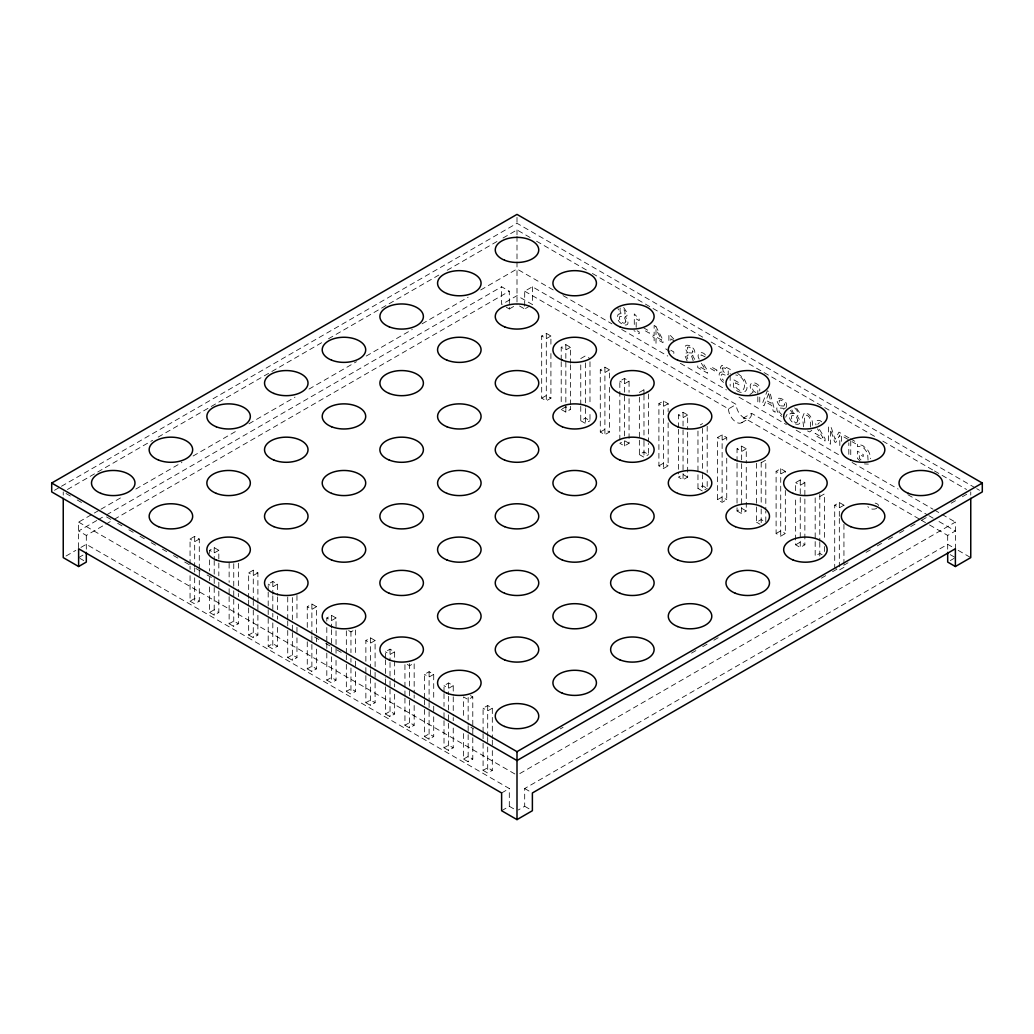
<?xml version="1.0" encoding="UTF-8"?>
<svg xmlns="http://www.w3.org/2000/svg" width="1034" height="1034" viewBox="0 0 1034 1034"><rect width="100%" height="100%" fill="white"/><g stroke="black" fill="none" stroke-linecap="round" stroke-linejoin="round"><path stroke-width="0.75" stroke-dasharray="5 3.75" d="M810.398 427.055C810.566 423.048 811.238 415.978 805.913 415.022L804.491 417.671L804.956 426.086M693.181 360.75L691.281 355.269L688.812 354.895L687.248 355.269L686.86 356.704L688.722 360.763M787.068 414.388L785.659 417.206M786.525 407.099C788.619 398.09 770.511 393.398 779.507 405.69L777.4 406.233C775.267 409.968 778.641 414.492 781.872 416.443M817.765 424.302L819.419 422.647M619.999 308.559L620.167 311.609L621.524 313.935L625.105 313.871L624.704 310.394L620.607 308.067M868.056 460.195L867.616 453.099L864.269 448.472A11.813 6.811 60 0 0 859.616 446.481L857.419 446.662L857.419 444L862.77 445.576L867.28 449.493A9.203 5.312 60 0 1 869.93 454.818L870.447 458.734M811.806 430.312L809.712 431.941L806.223 430.338M749.857 394.626L753.153 392.093C746.432 385.475 752.222 378.186 759.757 386.406L759.757 391.007M54.492 490.297L60.088 487.066M61.484 486.264L517 223.279L975.308 487.88M67.43 489.496L152.593 440.316M158.176 437.098L322.931 341.983M328.515 338.751L438.817 275.07M447.192 270.236L497.457 241.219M503.041 238.001L517 229.936L530.959 238.001M501.619 810.721L509.31 806.287L509.31 788.528L86.313 544.311L78.623 548.744L78.623 522.105L99.561 510.021M100.957 509.206L123.292 496.307M135.855 489.056L181.932 462.457M193.1 456.007L237.781 430.222M248.948 423.772L295.013 397.172M308.972 389.107L356.446 361.706M366.217 356.058L412.295 329.458M422.066 323.823L468.131 297.223M480.707 289.972L517 269.008L553.293 289.972M96.769 520.516L78.623 530.985L86.313 535.431L104.46 524.949M98.165 519.701L105.145 515.669M106.541 514.867L501.619 286.767L509.31 291.213L509.31 308.972L504.178 306.012M105.856 524.148L112.835 520.115M114.231 519.314L509.31 291.213M66.034 556.021L75.818 550.359M529.822 306.012L524.69 308.972L524.69 291.213L532.381 286.767L736.195 404.436A10.883 6.282 60 0 0 743.885 417.762L919.769 519.314M78.623 557.623L83.741 554.663M509.31 308.972L517 304.526M190.062 564.525L190.062 539.024L194.676 536.362L199.291 539.024L199.291 569.307M550.915 353.55L550.915 398.18L546.301 400.843L541.687 398.18L541.687 336.011L546.301 333.349L550.915 336.011L550.915 347.166M199.291 539.024L194.676 541.687L190.062 539.024M550.915 336.011L546.301 338.674L541.687 336.011M209.592 553.487L209.592 550.308L214.206 547.632L218.82 550.308L218.82 561.462M561.216 360.039L561.216 347.295L565.844 344.632L570.458 347.295L570.458 363.231M218.82 550.308L214.206 552.97L209.592 550.308M570.458 347.295L565.844 349.957L561.216 347.295M580.759 358.565L585.373 355.903L589.987 358.565M190.062 575.679L190.062 601.193L194.676 598.531L199.291 601.193L199.291 580.462M541.687 398.18L546.301 395.518L550.915 398.18M190.062 601.193L194.676 603.856L199.291 601.193M248.664 598.363L248.664 572.862L253.278 570.199L257.893 572.862L257.893 603.145M609.517 387.388L609.517 432.018L604.903 434.681L600.289 432.018L600.289 369.849L604.903 367.186L609.517 369.849L609.517 379.413M257.893 572.862L253.278 575.524L248.664 572.862M609.517 369.849L604.903 372.511L600.289 369.849M209.592 586.963L209.592 612.464L214.206 609.802L218.82 612.464L218.82 590.156M562.38 408.792L565.844 406.789L570.458 409.451L570.458 406.272M209.592 612.464L214.206 615.127L218.82 612.464M561.216 409.451L565.844 412.127L570.458 409.451M268.194 590.517L268.194 584.132L272.808 581.47L277.422 584.132L277.422 595.3M619.831 440.109L619.831 381.132L624.446 378.457L629.06 381.132L629.06 392.287M277.422 584.132L272.808 586.808L268.194 584.132M629.06 381.132L624.446 383.795L619.831 381.132M229.134 596.644L229.134 623.748L233.749 621.085L238.363 623.748L238.363 603.029M580.759 406.388L580.759 420.735L585.373 418.072L589.987 420.735L589.987 411.17M229.134 623.748L233.749 626.41L238.363 623.748M580.759 420.735L585.373 423.397L589.987 420.735M639.361 392.403L643.975 389.74L647.439 391.744M248.664 607.927L248.664 635.018L253.278 632.356L257.893 635.018L257.893 614.299M600.289 432.018L604.903 429.356L609.517 432.018M248.664 635.018L253.278 637.694L257.893 635.018M307.266 627.418L307.266 606.699L311.88 604.024L316.494 606.699L316.494 636.983M668.132 422.816L668.132 465.843L663.518 468.518L658.904 465.843L658.904 403.687L663.518 401.024L668.132 403.687L668.132 411.648M316.494 606.699L311.88 609.362L307.266 606.699M668.132 403.687L663.518 406.349L658.904 403.687M268.194 592.107L268.194 646.302L272.808 643.639L277.422 646.302L277.422 625.583M268.194 646.302L272.808 648.964L277.422 646.302M629.06 443.289L624.446 440.626L619.831 443.289L624.446 445.951L629.06 443.289L629.06 440.109M326.809 621.163L326.809 617.97L331.423 615.308L336.037 617.97L336.037 629.124M678.433 427.714L678.433 414.957L683.047 412.295L687.662 414.957L687.662 429.304M336.037 617.97L331.423 620.633L326.809 617.97M687.662 414.957L683.047 417.62L678.433 414.957M287.736 630.481L287.736 657.585L292.351 654.923L296.965 657.585L296.965 635.264M639.361 440.226L639.361 454.572L643.975 451.91L648.589 454.572L648.589 443.418M287.736 657.585L292.351 660.248L296.965 657.585M639.361 454.572L643.975 457.235L648.589 454.572M700.276 424.909L702.577 423.578M524.69 291.213L728.505 408.882L736.195 404.436M307.266 641.765L307.266 668.856L311.88 666.193L316.494 668.856L316.494 648.137M658.904 465.843L663.518 463.18L668.132 465.843M728.505 408.882A10.883 6.282 60 0 0 736.195 422.195A10.883 6.282 60 0 0 743.885 417.762L751.576 413.316L927.459 514.867M741.624 422.738L749.314 418.305M307.266 668.856L311.88 671.518L316.494 668.856M365.868 661.256L365.868 640.524L370.482 637.862L375.096 640.524L375.096 670.82M726.734 458.243L726.734 499.68L722.12 502.343L717.506 499.68L717.506 437.524L722.12 434.849L726.734 437.524L726.734 442.306M375.096 640.524L370.482 643.2L365.868 640.524M726.734 437.524L722.12 440.187L717.506 437.524M326.809 653.036L326.809 680.139L331.423 677.477L336.037 680.139L336.037 657.818M326.809 680.139L331.423 682.802L336.037 680.139M687.662 477.126L683.047 474.464L678.433 477.126L683.047 479.789L687.662 477.126L687.662 430.907M385.411 658.18L385.411 651.808L390.025 649.145L394.639 651.808L394.639 682.091M737.035 461.552L737.035 448.795L741.649 446.132L746.264 448.795L746.264 463.142M394.639 651.808L390.025 654.47L385.411 651.808M746.264 448.795L741.649 451.457L737.035 448.795M346.338 664.319L346.338 691.41L350.953 688.747L355.567 691.41L355.567 669.101M697.963 431.023L697.963 488.41L702.577 485.747L707.191 488.41L707.191 478.845M346.338 691.41L350.953 694.085L355.567 691.41M704.891 489.741L707.191 488.41M761.192 462.741L765.806 460.078L765.806 509.491M365.868 675.603L365.868 702.693L370.482 700.031L375.096 702.693L375.096 680.385M717.506 499.68L722.12 497.018L726.734 499.68M365.868 702.693L370.482 705.356L375.096 702.693M424.483 698.273L424.483 674.362L429.097 671.699L433.711 674.362L433.711 699.863M785.336 490.478L785.336 533.518L780.722 536.181L776.107 533.518L776.107 471.349L780.722 468.686L785.336 471.349L785.336 474.541M433.711 674.362L429.097 677.024L424.483 674.362M785.336 471.349L780.722 474.011L776.107 471.349M385.411 686.873L385.411 713.977L390.025 711.314L394.639 713.977L394.639 693.245M737.035 507.772L737.035 510.964L741.649 508.301L746.264 510.964L746.264 464.731M385.411 713.977L390.025 716.64L394.639 713.977M737.035 510.964L741.649 513.627L746.264 510.964M444.013 692.017L444.013 685.645L448.627 682.983L453.241 685.645L453.241 695.21M795.637 490.607L795.637 482.632L800.251 479.97L804.866 482.632L804.866 544.802L800.251 547.464L795.637 544.802L795.637 496.979M453.241 685.645L448.627 688.308L444.013 685.645M804.866 482.632L800.251 485.295L795.637 482.632M404.94 698.157L404.94 725.248L409.554 722.585L414.169 725.248L414.169 704.529M756.578 463.258L756.578 522.235L761.192 519.572L765.806 522.235L765.806 511.08M404.94 725.248L409.554 727.91L414.169 725.248M463.542 733.584L463.542 759.085L468.156 761.748L472.784 759.085L472.784 696.916L468.156 699.591L463.542 696.916L463.542 717.648M819.794 496.578L824.408 493.916L824.408 540.136M424.483 709.427L424.483 736.531L429.097 733.869L433.711 736.531L433.711 714.21M776.107 533.518L780.722 530.856L785.336 533.518M424.483 736.531L429.097 739.194L433.711 736.531M483.085 732.111L483.085 708.2L487.699 705.537L492.313 708.2L492.313 738.483M843.938 567.356L839.324 570.018L834.709 567.356L834.709 505.187L839.324 502.524L843.938 505.187L843.938 508.379M492.313 708.2L487.699 710.862L483.085 708.2M843.938 505.187L839.324 507.849L834.709 505.187M444.013 720.711L444.013 747.802L448.627 745.139L453.241 747.802L453.241 727.083M795.637 544.802L800.251 542.139L804.866 544.802M444.013 747.802L448.627 750.477L453.241 747.802M463.542 759.085L468.156 756.423L472.784 759.085M483.085 743.265L483.085 770.369L487.699 767.706L492.313 770.369L492.313 748.047M560.286 728.905L563.078 727.29M691.526 653.126L697.11 649.908M702.693 646.677L708.277 643.458M713.861 640.227L719.444 637.009M821.371 578.161L826.954 574.943M832.538 571.712L838.122 568.493M843.705 565.262L849.289 562.044M866.053 552.363L871.636 549.144M877.22 545.913L882.803 542.695M888.387 539.477L893.971 536.245M899.554 533.027L905.138 529.796M910.721 526.577L916.318 523.346M921.901 520.128L927.485 516.897M951.215 503.196L956.799 499.978M962.383 496.747L967.966 493.528M483.085 770.369L487.699 773.031L492.313 770.369M519.792 773.587L955.377 522.105L955.377 548.744L947.687 544.311L524.69 788.528L524.69 806.287L518.28 809.984M501.619 792.962L509.31 788.528M929.54 524.949L947.687 535.431L955.377 530.985L937.231 520.516M950.259 560.583L954.098 558.373M784.367 408.482L786.111 407.835M868.34 464.124L864.411 463.904M794.668 407.835L797.292 410.834L797.085 413.161L790.183 413.613C785.271 423.746 807.606 430.467 797.149 415.862L798.894 415.216L799.372 412.424L795.663 406.827M737.669 373.429L743.433 377.992A9.203 5.312 60 0 1 746.096 383.317C750.555 394.161 737.643 395.195 733.571 386.923L733.571 379.672L739.413 383.045L739.413 385.023L735.497 382.761L735.497 386.897C744.751 397.832 747.737 381.662 740.434 376.971A11.813 6.811 60 0 0 735.781 374.98M725.17 375.122L722.391 373.972C719.754 374.993 721.719 379.207 723.567 380.318M976.716 488.681L979.508 490.297M536.543 241.219L586.808 270.236M592.392 273.467L702.693 337.149M711.069 341.983L877.22 437.899M882.803 441.13L933.069 470.147M934.465 470.948L966.57 489.496M849.095 437.977L843.576 434.797L843.576 436.8L848.811 439.812M850.465 438.778L855.984 441.957L855.984 443.948L852.055 441.686M673.832 340.638L670.782 338.881L670.782 341.711M643.355 327.675L649.481 331.203L649.481 333.258L643.355 329.717M637.19 330.802L639.219 331.979L639.219 333.698L633.945 330.647M670.782 350.203L673.832 351.961L673.832 353.68L671.195 352.155M669.877 351.392L665.909 349.117L665.909 347.385M563.078 295.608L611.934 323.823M621.705 329.458L667.783 356.058M680.346 363.322L726.424 389.921M738.987 397.172L786.447 424.573M796.219 430.222L840.9 456.007M852.068 462.457L898.145 489.056M907.917 494.704L933.043 509.206M934.439 510.021L955.377 522.105M928.855 515.669L935.835 519.701M921.165 520.115L928.144 524.148M958.182 550.359L970.758 557.623M519.559 306.012L524.69 308.972M950.259 554.663L955.377 557.623M822.095 554.741L819.794 553.41L815.18 556.072L815.18 497.096M697.963 488.41L702.577 491.072L702.577 474.58M756.578 522.235L760.029 524.238M470.47 695.585L472.784 696.916M348.652 630.585L350.953 631.916L355.567 629.254L355.567 654.755M407.254 664.423L409.554 665.754L414.169 663.091L414.169 693.375M66.034 493.528L71.617 496.747M77.201 499.978L82.785 503.196M106.515 516.897L112.099 520.128M117.682 523.346L123.279 526.577M128.862 529.796L134.446 533.027M140.029 536.245L145.613 539.477M151.197 542.695L156.78 545.913M162.364 549.144L167.947 552.363M173.531 555.594L179.115 558.812M184.711 562.044L190.295 565.262M195.878 568.493L201.462 571.712M207.046 574.943L212.629 578.161M314.556 637.009L320.139 640.227M325.723 643.458L331.307 646.677M336.89 649.908L342.474 653.126M470.922 727.29L473.714 728.905M78.623 522.105L515.604 774.401M524.69 788.528L531.101 792.225M524.69 806.287L529.822 809.247M79.902 558.373L83.741 560.583M509.31 806.287L514.441 809.247M821.681 421.885C819.044 418.744 814.068 420.644 815.981 424.961M673.832 339.1L668.908 333.892L668.908 343.017M755.854 392.442C750.348 390.736 751.679 380.68 757.819 387.207L757.819 393.579M781.846 414.737L779.184 411.881L778.796 408.857L779.688 408.003L783.126 408.288L783.927 409.399M723.593 382.334C720.129 380.939 716.2 371.503 722.339 371.981L720.388 367.458L721.926 365.261L730.172 369.319L730.172 373.933M705.408 354.998C701.905 350.048 695.468 353.512 699.178 359.108M623.67 307.525L627.38 313.121L626.901 315.913L625.156 316.572C635.626 331.177 613.291 324.456 618.203 314.31L620.297 313.78L617.867 308.39M705.136 356.846L701.104 354.895L700.522 358.01M860.986 459.91L859.332 458.398L859.332 454.262L863.261 456.524L863.261 454.546L857.406 451.173L857.406 458.424L860.029 461.035M792.29 413.083L790.467 410.304M687.093 360.905L684.831 355.321L685.555 353.201L687.662 352.672C678.278 339.617 698.351 345.912 694.266 354.804L692.521 355.45L695.042 359.935M793.505 413.238L791.876 409.878M701.336 363.244L705.602 370.082L697.73 365.545L697.73 367.484L707.631 373.196L707.631 370.831L702.047 361.629M819.458 429.42L825.042 438.61L825.042 440.988L815.141 435.275L815.141 433.324L823.012 437.873L817.493 428.8M803.612 426.835L802.449 417.426L804.284 412.993C810.385 412.618 812.853 420.269 812.491 425.31M970.758 491.913L970.758 495.118M947.687 535.431L947.687 553.19M850.749 440.936L850.749 455.826L848.811 454.702L848.811 442.785M843.938 524.316L843.938 564.163M841.611 441.337L841.611 433.66L838.962 432.134L835.071 439.282L831.297 427.701L828.596 426.15L828.596 443.03L830.535 444.155L830.535 429.601L834.606 441.854L835.769 442.526L839.802 434.952L839.802 446.598M839.324 502.524L839.324 517.414M839.324 518.461L839.324 566.826M824.408 546.508L824.408 554.482M819.794 494.433L819.794 541.209M819.794 542.255L819.794 558.735M800.251 479.97L800.251 547.464M780.722 468.686L780.722 536.181M761.192 462.198L761.192 507.371M761.192 508.961L761.192 524.91M759.757 397.146L759.757 403.286L757.819 402.161L757.819 396.798M741.649 446.132L741.649 462.625M741.649 463.671L741.649 505.109M741.649 507.255L741.649 513.627M737.035 463.142L737.035 506.182M730.172 375.458L730.172 386.212M722.12 434.849L722.12 502.343M707.191 426.241L707.191 472.46M702.577 428.36L702.577 473.533M683.047 412.295L683.047 479.789M678.433 429.304L678.433 473.934M663.518 401.024L663.518 468.518M648.589 393.993L648.589 441.815M643.975 389.74L643.975 394.523M643.975 395.066L643.975 440.743M643.975 441.298L643.975 457.235M639.361 397.185L639.361 438.636M636.181 327.39L636.181 318.899L639.219 320.656L639.219 319.118L634.294 313.909L634.294 327.61M629.06 398.659L629.06 438.506M624.446 378.457L624.446 439.036M624.446 441.169L624.446 445.951M604.903 367.186L604.903 434.681M589.987 361.758L589.987 404.798M585.373 362.831L585.373 406.918M585.373 408.508L585.373 423.397M580.759 364.95L580.759 404.798M570.458 364.821L570.458 404.669M565.844 344.632L565.844 406.789M565.844 407.344L565.844 412.127M561.216 361.642L561.216 403.079M546.301 333.349L546.301 400.843M532.381 286.767L532.381 304.526L517 295.646L501.619 304.526L501.619 286.767M517 217.347L517 223.279M517 229.936L517 234.744M517 236.347L517 260.387M517 261.99L517 302.923M492.313 740.086L492.313 746.458M487.699 705.537L487.699 736.363M487.699 737.41L487.699 745.385M487.699 746.975L487.699 773.031M483.085 733.701L483.085 741.675M468.156 697.446L468.156 725.092M468.156 726.139L468.156 734.101M468.156 734.657L468.156 761.748M453.241 696.8L453.241 715.929M453.241 717.518L453.241 720.711M448.627 682.983L448.627 694.68M448.627 696.283L448.627 713.266M448.627 714.856L448.627 721.784M448.627 723.373L448.627 750.477M444.013 693.607L444.013 706.364M444.013 712.736L444.013 719.121M433.711 706.248L433.711 712.62M429.097 671.699L429.097 700.936M429.097 702.538L429.097 710.5M429.097 711.547L429.097 739.194M424.483 699.863L424.483 707.838M414.169 694.964L414.169 698.157M409.554 663.608L409.554 689.665M409.554 690.712L409.554 699.23M409.554 700.276L409.554 727.91M404.94 664.681L404.94 696.554M394.639 683.694L394.639 686.873M390.025 649.145L390.025 660.842M390.025 662.445L390.025 679.428M390.025 681.018L390.025 687.403M390.025 688.993L390.025 716.64M385.411 659.782L385.411 677.309M385.411 678.911L385.411 685.284M375.096 672.41L375.096 678.782M370.482 637.862L370.482 668.145M370.482 669.748L370.482 676.663M370.482 678.265L370.482 705.356M365.868 667.628L365.868 674M355.567 661.127L355.567 667.512M350.953 631.373L350.953 652.635M350.953 658.464L350.953 662.199M350.953 668.029L350.953 694.085M346.338 630.843L346.338 653.165M346.338 654.755L346.338 662.729M336.037 630.727L336.037 656.228M331.423 615.308L331.423 628.065M331.423 629.654L331.423 646.147M331.423 647.194L331.423 655.155M331.423 656.758L331.423 682.802M326.809 627.535L326.809 641.881M326.809 643.471L326.809 651.446M316.494 638.573L316.494 641.765M311.88 604.024L311.88 634.32M311.88 635.91L311.88 642.838M311.88 644.428L311.88 671.518M296.965 595.416L296.965 620.917M296.965 627.289L296.965 633.674M292.351 597.536L292.351 619.844M292.351 625.182L292.351 631.554M292.351 632.601L292.351 660.248M287.736 597.006L287.736 619.327M287.736 620.917L287.736 628.892M277.422 596.889L277.422 609.646M277.422 616.018L277.422 619.211M272.808 581.47L272.808 594.227M272.808 595.817L272.808 612.309M272.808 613.356L272.808 617.091M272.808 622.92L272.808 648.964M257.893 604.735L257.893 612.71M253.278 570.199L253.278 599.436M253.278 600.483L253.278 608.444M253.278 610.047L253.278 637.694M248.664 599.953L248.664 606.338M238.363 563.181L238.363 591.862M238.363 593.464L238.363 596.644M233.749 563.698L233.749 589.199M233.749 590.802L233.749 597.717M233.749 599.306L233.749 626.41M229.134 563.181L229.134 582.297M229.134 588.682L229.134 595.054M218.82 563.052L218.82 575.809M218.82 582.181L218.82 588.553M214.206 547.632L214.206 559.342M214.206 560.389L214.206 576.882M214.206 578.471L214.206 586.446M214.206 587.493L214.206 615.127M209.592 559.872L209.592 571.027M209.592 577.399L209.592 580.591M199.291 570.897L199.291 578.872M194.676 536.362L194.676 567.188M194.676 568.235L194.676 571.97M194.676 577.799L194.676 603.856M190.062 566.128L190.062 569.307M86.313 535.431L86.313 550.773M63.242 491.913L63.242 495.118M751.576 413.316A10.883 6.282 60 0 1 743.885 417.762M876.69 508.469A5.441 3.141 0 0 1 867.875 506.544M875.165 503.106A5.441 3.141 0 0 1 878.616 505.536M625.88 321.16C624.975 326.654 617.427 319.777 619.896 316.378L623.929 316.378L625.88 321.16M797.873 420.463C796.968 425.956 789.42 419.067 791.876 415.668L795.909 415.668L797.873 420.463M692.858 351.573L691.966 353.033L688.877 352.827L687.532 350.5L687.364 347.45L688.89 346.946L691.164 348.251L692.858 351.573M784.703 404.604L783.798 406.052L780.722 405.858L779.377 403.518L779.197 400.468L780.735 399.977L783.009 401.27L784.703 404.604M722.585 368.001L723.257 371.568L728.233 374.993L728.233 370.12L724.278 367.91L722.585 368.001M765.483 401.89L764.048 405.767L761.98 404.578L767.306 390.762L769.891 392.261L775.216 412.217L773.238 411.08L771.816 405.548L765.483 401.89M768.65 393.502L766.078 400.313L771.222 403.273L768.65 393.502M655.931 326.46L654.134 325.413L654.134 335.74L651.963 334.486L651.963 336.296L654.134 337.549L654.134 342.306L656.008 343.391L656.008 338.648L663.014 342.681L663.014 340.083L655.931 326.46M716.846 370.094L710.72 366.566L710.72 368.608L716.846 372.15L716.846 370.094M661.682 340.096L656.008 336.826L656.008 329.2L661.682 340.096"/><path stroke-width="1.5" d="M51.7 483.033L517 214.387L982.3 483.033L982.3 491.913L517 760.546L51.7 491.913L51.7 483.033L517 751.666L982.3 483.033M63.242 498.323L63.242 557.623L78.623 566.516L86.313 562.069L86.313 552.376M78.623 566.516L78.623 548.744L501.619 792.962L501.619 810.721L517 819.613L532.381 810.721L532.381 792.962L955.377 548.744L955.377 566.516L947.687 562.069L947.687 552.376M955.377 566.516L970.758 557.623L970.758 498.323M517 751.666L517 819.613M504.631 726.475A21.753 12.563 0 0 0 538.675 717.169A21.753 12.563 0 0 0 507.681 704.8A21.753 12.563 0 0 0 504.631 726.475M389.262 659.873A21.753 12.563 0 0 0 423.32 650.567A21.753 12.563 0 0 0 392.325 638.198A21.753 12.563 0 0 0 389.262 659.873M446.947 693.181A21.753 12.563 0 0 0 481.004 683.862A21.753 12.563 0 0 0 450.01 671.493A21.753 12.563 0 0 0 446.947 693.181M331.591 626.578A21.753 12.563 0 0 0 365.635 617.259A21.753 12.563 0 0 0 334.641 604.89A21.753 12.563 0 0 0 331.591 626.578M273.907 593.27A21.753 12.563 0 0 0 307.951 583.952A21.753 12.563 0 0 0 276.957 571.582A21.753 12.563 0 0 0 273.907 593.27M216.222 559.963A21.753 12.563 0 0 0 250.267 550.657A21.753 12.563 0 0 0 219.273 538.287A21.753 12.563 0 0 0 216.222 559.963M100.854 493.36A21.753 12.563 0 0 0 134.911 484.054A21.753 12.563 0 0 0 103.917 471.685A21.753 12.563 0 0 0 100.854 493.36M158.538 526.668A21.753 12.563 0 0 0 192.595 517.349A21.753 12.563 0 0 0 161.601 504.98A21.753 12.563 0 0 0 158.538 526.668M562.315 693.181A21.753 12.563 0 0 0 596.359 683.862A21.753 12.563 0 0 0 565.365 671.493A21.753 12.563 0 0 0 562.315 693.181M504.631 659.873A21.753 12.563 0 0 0 538.675 650.567A21.753 12.563 0 0 0 507.681 638.198A21.753 12.563 0 0 0 504.631 659.873M446.947 626.578A21.753 12.563 0 0 0 481.004 617.259A21.753 12.563 0 0 0 450.01 604.89A21.753 12.563 0 0 0 446.947 626.578M389.262 593.27A21.753 12.563 0 0 0 423.32 583.952A21.753 12.563 0 0 0 392.325 571.582A21.753 12.563 0 0 0 389.262 593.27M331.591 559.963A21.753 12.563 0 0 0 365.635 550.657A21.753 12.563 0 0 0 334.641 538.287A21.753 12.563 0 0 0 331.591 559.963M273.907 526.668A21.753 12.563 0 0 0 307.951 517.349A21.753 12.563 0 0 0 276.957 504.98A21.753 12.563 0 0 0 273.907 526.668M216.222 493.36A21.753 12.563 0 0 0 250.267 484.054A21.753 12.563 0 0 0 219.273 471.685A21.753 12.563 0 0 0 216.222 493.36M158.538 460.065A21.753 12.563 0 0 0 192.595 450.746A21.753 12.563 0 0 0 161.601 438.377A21.753 12.563 0 0 0 158.538 460.065M619.999 659.873A21.753 12.563 0 0 0 654.044 650.567A21.753 12.563 0 0 0 623.05 638.198A21.753 12.563 0 0 0 619.999 659.873M562.315 626.578A21.753 12.563 0 0 0 596.359 617.259A21.753 12.563 0 0 0 565.365 604.89A21.753 12.563 0 0 0 562.315 626.578M504.631 593.27A21.753 12.563 0 0 0 538.675 583.952A21.753 12.563 0 0 0 507.681 571.582A21.753 12.563 0 0 0 504.631 593.27M446.947 559.963A21.753 12.563 0 0 0 481.004 550.657A21.753 12.563 0 0 0 450.01 538.287A21.753 12.563 0 0 0 446.947 559.963M389.262 526.668A21.753 12.563 0 0 0 423.32 517.349A21.753 12.563 0 0 0 392.325 504.98A21.753 12.563 0 0 0 389.262 526.668M331.591 493.36A21.753 12.563 0 0 0 365.635 484.054A21.753 12.563 0 0 0 334.641 471.685A21.753 12.563 0 0 0 331.591 493.36M273.907 460.065A21.753 12.563 0 0 0 307.951 450.746A21.753 12.563 0 0 0 276.957 438.377A21.753 12.563 0 0 0 273.907 460.065M216.222 426.758A21.753 12.563 0 0 0 250.267 417.439A21.753 12.563 0 0 0 219.273 405.082A21.753 12.563 0 0 0 216.222 426.758M677.671 626.578A21.753 12.563 0 0 0 711.728 617.259A21.753 12.563 0 0 0 680.734 604.89A21.753 12.563 0 0 0 677.671 626.578M619.999 593.27A21.753 12.563 0 0 0 654.044 583.952A21.753 12.563 0 0 0 623.05 571.582A21.753 12.563 0 0 0 619.999 593.27M562.315 559.963A21.753 12.563 0 0 0 596.359 550.657A21.753 12.563 0 0 0 565.365 538.287A21.753 12.563 0 0 0 562.315 559.963M504.631 526.668A21.753 12.563 0 0 0 538.675 517.349A21.753 12.563 0 0 0 507.681 504.98A21.753 12.563 0 0 0 504.631 526.668M446.947 493.36A21.753 12.563 0 0 0 481.004 484.054A21.753 12.563 0 0 0 450.01 471.685A21.753 12.563 0 0 0 446.947 493.36M389.262 460.065A21.753 12.563 0 0 0 423.32 450.746A21.753 12.563 0 0 0 392.325 438.377A21.753 12.563 0 0 0 389.262 460.065M331.591 426.758A21.753 12.563 0 0 0 365.635 417.439A21.753 12.563 0 0 0 334.641 405.082A21.753 12.563 0 0 0 331.591 426.758M273.907 393.45A21.753 12.563 0 0 0 307.951 384.144A21.753 12.563 0 0 0 276.957 371.775A21.753 12.563 0 0 0 273.907 393.45M735.355 593.27A21.753 12.563 0 0 0 769.412 583.952A21.753 12.563 0 0 0 738.418 571.582A21.753 12.563 0 0 0 735.355 593.27M677.671 559.963A21.753 12.563 0 0 0 711.728 550.657A21.753 12.563 0 0 0 680.734 538.287A21.753 12.563 0 0 0 677.671 559.963M619.999 526.668A21.753 12.563 0 0 0 654.044 517.349A21.753 12.563 0 0 0 623.05 504.98A21.753 12.563 0 0 0 619.999 526.668M562.315 493.36A21.753 12.563 0 0 0 596.359 484.054A21.753 12.563 0 0 0 565.365 471.685A21.753 12.563 0 0 0 562.315 493.36M504.631 460.065A21.753 12.563 0 0 0 538.675 450.746A21.753 12.563 0 0 0 507.681 438.377A21.753 12.563 0 0 0 504.631 460.065M446.947 426.758A21.753 12.563 0 0 0 481.004 417.439A21.753 12.563 0 0 0 450.01 405.082A21.753 12.563 0 0 0 446.947 426.758M389.262 393.45A21.753 12.563 0 0 0 423.32 384.144A21.753 12.563 0 0 0 392.325 371.775A21.753 12.563 0 0 0 389.262 393.45M331.591 360.155A21.753 12.563 0 0 0 365.635 350.836A21.753 12.563 0 0 0 334.641 338.467A21.753 12.563 0 0 0 331.591 360.155M793.039 559.963A21.753 12.563 0 0 0 827.097 550.657A21.753 12.563 0 0 0 796.09 538.287A21.753 12.563 0 0 0 793.039 559.963M735.355 526.668A21.753 12.563 0 0 0 769.412 517.349A21.753 12.563 0 0 0 738.418 504.98A21.753 12.563 0 0 0 735.355 526.668M677.671 493.36A21.753 12.563 0 0 0 711.728 484.054A21.753 12.563 0 0 0 680.734 471.685A21.753 12.563 0 0 0 677.671 493.36M619.999 460.065A21.753 12.563 0 0 0 654.044 450.746A21.753 12.563 0 0 0 623.05 438.377A21.753 12.563 0 0 0 619.999 460.065M562.315 426.758A21.753 12.563 0 0 0 596.359 417.439A21.753 12.563 0 0 0 565.365 405.082A21.753 12.563 0 0 0 562.315 426.758M504.631 393.45A21.753 12.563 0 0 0 538.675 384.144A21.753 12.563 0 0 0 507.681 371.775A21.753 12.563 0 0 0 504.631 393.45M446.947 360.155A21.753 12.563 0 0 0 481.004 350.836A21.753 12.563 0 0 0 450.01 338.467A21.753 12.563 0 0 0 446.947 360.155M389.262 326.847A21.753 12.563 0 0 0 423.32 317.541A21.753 12.563 0 0 0 392.325 305.172A21.753 12.563 0 0 0 389.262 326.847M850.724 526.668A21.753 12.563 0 0 0 884.768 517.349A21.753 12.563 0 0 0 853.774 504.98A21.753 12.563 0 0 0 850.724 526.668M793.039 493.36A21.753 12.563 0 0 0 827.097 484.054A21.753 12.563 0 0 0 796.09 471.685A21.753 12.563 0 0 0 793.039 493.36M735.355 460.065A21.753 12.563 0 0 0 769.412 450.746A21.753 12.563 0 0 0 738.418 438.377A21.753 12.563 0 0 0 735.355 460.065M677.671 426.758A21.753 12.563 0 0 0 711.728 417.439A21.753 12.563 0 0 0 680.734 405.082A21.753 12.563 0 0 0 677.671 426.758M619.999 393.45A21.753 12.563 0 0 0 654.044 384.144A21.753 12.563 0 0 0 623.05 371.775A21.753 12.563 0 0 0 619.999 393.45M562.315 360.155A21.753 12.563 0 0 0 596.359 350.836A21.753 12.563 0 0 0 565.365 338.467A21.753 12.563 0 0 0 562.315 360.155M504.631 326.847A21.753 12.563 0 0 0 538.675 317.541A21.753 12.563 0 0 0 507.681 305.172A21.753 12.563 0 0 0 504.631 326.847M446.947 293.553A21.753 12.563 0 0 0 481.004 284.234A21.753 12.563 0 0 0 450.01 271.864A21.753 12.563 0 0 0 446.947 293.553M908.408 493.36A21.753 12.563 0 0 0 942.452 484.054A21.753 12.563 0 0 0 911.458 471.685A21.753 12.563 0 0 0 908.408 493.36M850.724 460.065A21.753 12.563 0 0 0 884.768 450.746A21.753 12.563 0 0 0 853.774 438.377A21.753 12.563 0 0 0 850.724 460.065M793.039 426.758A21.753 12.563 0 0 0 827.097 417.439A21.753 12.563 0 0 0 796.09 405.082A21.753 12.563 0 0 0 793.039 426.758M735.355 393.45A21.753 12.563 0 0 0 769.412 384.144A21.753 12.563 0 0 0 738.418 371.775A21.753 12.563 0 0 0 735.355 393.45M677.671 360.155A21.753 12.563 0 0 0 711.728 350.836A21.753 12.563 0 0 0 680.734 338.467A21.753 12.563 0 0 0 677.671 360.155M619.999 326.847A21.753 12.563 0 0 0 654.044 317.541A21.753 12.563 0 0 0 623.05 305.172A21.753 12.563 0 0 0 619.999 326.847M562.315 293.553A21.753 12.563 0 0 0 596.359 284.234A21.753 12.563 0 0 0 565.365 271.864A21.753 12.563 0 0 0 562.315 293.553M504.631 260.245A21.753 12.563 0 0 0 538.675 250.939A21.753 12.563 0 0 0 507.681 238.57A21.753 12.563 0 0 0 504.631 260.245"/></g></svg>
